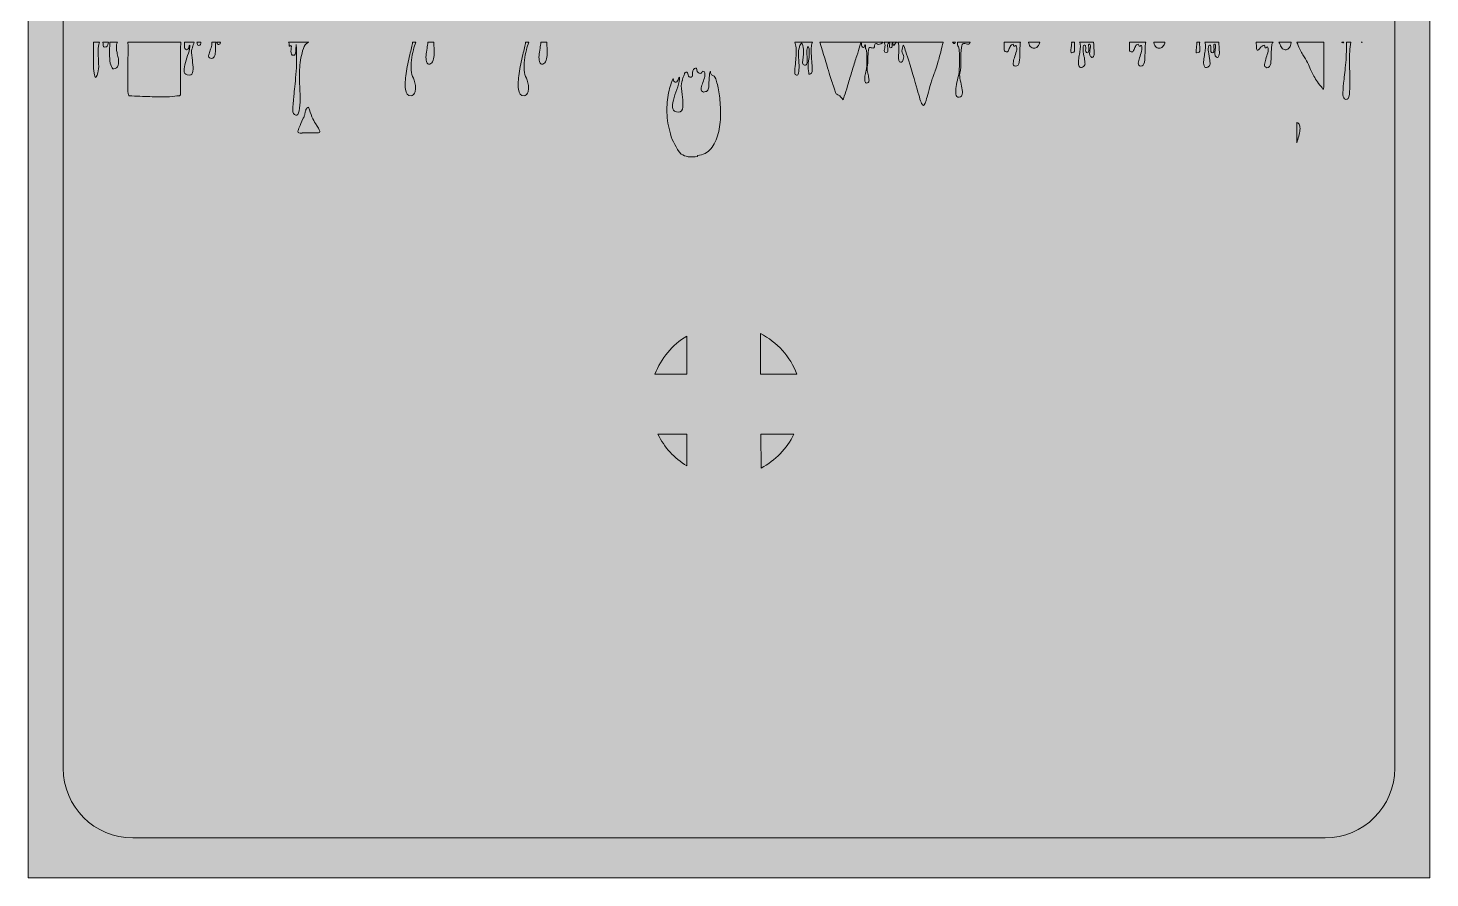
# Model space of a CAD drawing. Extents: x 881 to 2120, y -2385 to -615.
# Drawn here: x 881 to 2120, y -2385 to -1634 of the extents above; entities that cross this region are included whole.
import ezdxf

# ---------------------------------------------------------------- set-up
doc = ezdxf.new("R2010")
doc.units = 0
doc.header["$MEASUREMENT"] = 0
doc.layers.add('Layer 1', color=7, linetype='Continuous')

# ---------------------------------------------------------------- blocks, each defined once
blk = doc.blocks.new('block 4')
at = {"layer": 'Layer 1', "true_color": 0x2e3543}
h = blk.add_hatch(color=159, dxfattribs=at)
h.dxf.hatch_style = 2
h.paths.add_polyline_path([(2120.1, -2384.9), (880.8, -2384.9), (880.8, -614.5), (2120.1, -614.5)])
at = {"layer": 'Layer 1', "lineweight": 0}
blk.add_lwpolyline([(2120.1, -2384.9), (880.8, -2384.9), (880.8, -614.5), (2120.1, -614.5), (2120.1, -2384.9)], dxfattribs=at)
blk = doc.blocks.new('block 3')
at = {"layer": 'Layer 1'}
blk.add_blockref('block 4', (0, 0), dxfattribs=at)
blk = doc.blocks.new('block 2')
at = {"layer": 'Layer 1', "lineweight": 0}
for points, knots in [([(2027.4, -649.8), (2027.4, -649.8), (973.5, -649.8), (973.5, -649.8), (939.5, -649.8), (911.9, -677.5), (911.9, -711.4), (911.9, -711.4), (911.9, -2288), (911.9, -2288), (911.9, -2322), (939.5, -2349.6), (973.5, -2349.6), (973.5, -2349.6), (2027.4, -2349.6), (2027.4, -2349.6), (2061.3, -2349.6), (2089, -2322), (2089, -2288), (2089, -2288), (2089, -711.4), (2089, -711.4), (2089, -677.5), (2061.3, -649.8), (2027.4, -649.8)], [0, 0, 0, 0, 1, 1, 1, 2, 2, 2, 3, 3, 3, 4, 4, 4, 5, 5, 5, 6, 6, 6, 7, 7, 7, 8, 8, 8, 8]), ([(938.6, -1646.2), (938.6, -1646.2), (944.1, -1646.2), (944.1, -1646.2), (943.8, -1646.7), (943.5, -1647.3), (943.3, -1648.1), (942.9, -1650.3), (942.8, -1652.8), (942.8, -1655.8), (942.9, -1658.9), (943, -1662), (943.2, -1665.2), (943.4, -1668.5), (943.1, -1671.2), (942.5, -1673.3), (941.5, -1676.7), (940.7, -1678), (940.2, -1677.1), (939.6, -1676.2), (939.2, -1674.4), (938.9, -1671.6), (938.7, -1668.8), (938.6, -1665.9), (938.6, -1662.7), (938.6, -1662.7), (938.6, -1656.2), (938.6, -1656.2), (938.7, -1652.8), (938.8, -1650.3), (938.8, -1648.7), (938.8, -1647.7), (938.7, -1646.8), (938.6, -1646.2)], [0, 0, 0, 0, 1, 1, 1, 2, 2, 2, 3, 3, 3, 4, 4, 4, 5, 5, 5, 6, 6, 6, 7, 7, 7, 8, 8, 8, 9, 9, 9, 10, 10, 10, 11, 11, 11, 11]), ([(946.9, -1646.2), (946.9, -1646.2), (951.8, -1646.2), (951.8, -1646.2), (951.7, -1647), (951.6, -1647.8), (951.4, -1648.5), (951.2, -1649.6), (950.5, -1650.2), (949.6, -1650.3), (948.1, -1650.8), (947.3, -1650.4), (947.2, -1649), (947.2, -1648.1), (947, -1647.2), (946.9, -1646.2)], [0, 0, 0, 0, 1, 1, 1, 2, 2, 2, 3, 3, 3, 4, 4, 4, 5, 5, 5, 5]), ([(959.1, -1652.6), (959.1, -1653.7), (959.3, -1655), (959.7, -1656.5), (960.1, -1657.9), (960.4, -1659.4), (960.7, -1661), (960.9, -1662.5), (961, -1664), (960.8, -1665.4), (960.6, -1666.8), (960.1, -1667.9), (959.1, -1668.7), (957.3, -1670.1), (955.9, -1670.2), (955.1, -1668.8), (954.1, -1667.4), (953.6, -1665.4), (953.2, -1662.7), (952.9, -1660), (952.8, -1657), (952.8, -1653.6), (952.9, -1650.8), (953, -1648.4), (953.2, -1646.2), (953.2, -1646.2), (959.9, -1646.2), (959.9, -1646.2), (959.6, -1646.6), (959.5, -1646.9), (959.3, -1647.4), (959, -1648.6), (958.9, -1650.3), (959.1, -1652.6)], [0, 0, 0, 0, 1, 1, 1, 2, 2, 2, 3, 3, 3, 4, 4, 4, 5, 5, 5, 6, 6, 6, 7, 7, 7, 8, 8, 8, 9, 9, 9, 10, 10, 10, 11, 11, 11, 11]), ([(969.2, -1648.4), (969.2, -1647.5), (969.1, -1646.8), (969.1, -1646.2), (969.1, -1646.2), (1016, -1646.2), (1016, -1646.2), (1015.9, -1647), (1015.8, -1648.1), (1015.7, -1649.6), (1015.6, -1652.9), (1015.5, -1656.6), (1015.5, -1660.7), (1015.5, -1660.7), (1015.5, -1681.4), (1015.5, -1681.4), (1015.5, -1684.8), (1015.5, -1687.3), (1015.6, -1689.1), (1015.7, -1690.8), (1015.7, -1692), (1015.5, -1692.6), (1015.3, -1693.2), (1015, -1693.6), (1014.6, -1693.6), (1014.6, -1693.6), (1012.3, -1693.6), (1012.3, -1693.6), (1010.5, -1694.1), (1007.4, -1694.4), (1002.8, -1694.4), (998.2, -1694.5), (993.5, -1694.5), (988.6, -1694.3), (982.9, -1694.1), (976.8, -1693.9), (970.1, -1693.6), (969.6, -1693.6), (969.3, -1692.4), (969.1, -1689.9), (968.9, -1687.5), (968.9, -1684.5), (968.9, -1680.9), (968.9, -1677.3), (968.9, -1673.4), (969, -1669.2), (969, -1664.9), (969.1, -1661), (969.2, -1657.4), (969.3, -1653.9), (969.3, -1650.8), (969.2, -1648.4)], [0, 0, 0, 0, 1, 1, 1, 2, 2, 2, 3, 3, 3, 4, 4, 4, 5, 5, 5, 6, 6, 6, 7, 7, 7, 8, 8, 8, 9, 9, 9, 10, 10, 10, 11, 11, 11, 12, 12, 12, 13, 13, 13, 14, 14, 14, 15, 15, 15, 16, 16, 16, 17, 17, 17, 17]), ([(1023.8, -1648.9), (1023.5, -1648.9), (1023.2, -1649.5), (1022.8, -1650.8), (1022.5, -1652.1), (1021.9, -1652.8), (1020.9, -1652.8), (1019.7, -1652.3), (1019.1, -1651.4), (1019, -1650.1), (1019, -1648.9), (1019, -1647.6), (1019.1, -1646.2), (1019.1, -1646.2), (1027.7, -1646.2), (1027.7, -1646.2), (1027.4, -1646.9), (1027.1, -1647.6), (1026.9, -1648.4), (1026.6, -1649.2), (1026.4, -1649.9), (1026.3, -1650.6), (1026.1, -1651.1), (1026.1, -1651.3), (1026.2, -1651.2), (1025.4, -1652.7), (1025.2, -1654.8), (1025.5, -1657.7), (1025.9, -1660.6), (1026.2, -1663.5), (1026.5, -1666.2), (1026.8, -1669), (1026.7, -1671.3), (1026.3, -1673.2), (1025.8, -1675.1), (1024.2, -1675.7), (1021.6, -1675), (1019.7, -1674.5), (1018.7, -1673.3), (1018.7, -1671.2), (1018.7, -1669.2), (1019.1, -1666.8), (1019.9, -1664.1), (1020.7, -1661.5), (1021.6, -1658.7), (1022.6, -1656), (1023.6, -1653.2), (1024, -1650.8), (1023.8, -1648.9)], [0, 0, 0, 0, 1, 1, 1, 2, 2, 2, 3, 3, 3, 4, 4, 4, 5, 5, 5, 6, 6, 6, 7, 7, 7, 8, 8, 8, 9, 9, 9, 10, 10, 10, 11, 11, 11, 12, 12, 12, 13, 13, 13, 14, 14, 14, 15, 15, 15, 16, 16, 16, 16]), ([(1030, -1646.2), (1030, -1646.2), (1033.4, -1646.2), (1033.4, -1646.2), (1033.4, -1646.2), (1033.4, -1647.1), (1033.4, -1647.1), (1033.5, -1647.9), (1033.3, -1648.6), (1032.6, -1648.9), (1031.8, -1649.2), (1031.3, -1649.2), (1031, -1648.7), (1030.8, -1648.4), (1030.6, -1647.9), (1030.4, -1647.3), (1030.3, -1646.9), (1030.1, -1646.6), (1030, -1646.2)], [0, 0, 0, 0, 1, 1, 1, 2, 2, 2, 3, 3, 3, 4, 4, 4, 5, 5, 5, 6, 6, 6, 6]), ([(1043.3, -1646.2), (1043.3, -1646.2), (1047, -1646.2), (1047, -1646.2), (1046.7, -1647.1), (1046.5, -1648), (1046.5, -1649.2), (1046.5, -1651.1), (1046.5, -1652.9), (1046.4, -1654.6), (1046.3, -1656.3), (1046, -1657.8), (1045.4, -1659), (1044.8, -1660.2), (1043.7, -1660.7), (1042.1, -1660.4), (1040.8, -1659.9), (1040.2, -1659.1), (1040.4, -1658), (1040.6, -1657), (1040.9, -1655.8), (1041.4, -1654.4), (1041.9, -1653), (1042.4, -1651.5), (1043, -1649.9), (1043.4, -1648.6), (1043.5, -1647.4), (1043.3, -1646.2)], [0, 0, 0, 0, 1, 1, 1, 2, 2, 2, 3, 3, 3, 4, 4, 4, 5, 5, 5, 6, 6, 6, 7, 7, 7, 8, 8, 8, 9, 9, 9, 9]), ([(1047.6, -1646.2), (1047.6, -1646.2), (1050.8, -1646.2), (1050.8, -1646.2), (1050.7, -1646.7), (1050.7, -1647.1), (1050.7, -1647.6), (1049.9, -1648.3), (1049.1, -1648.4), (1048.4, -1647.8), (1047.9, -1647.4), (1047.7, -1646.9), (1047.6, -1646.2)], [0, 0, 0, 0, 1, 1, 1, 2, 2, 2, 3, 3, 3, 4, 4, 4, 4]), ([(1124.9, -1650.1), (1123.9, -1652.4), (1123.1, -1655), (1122.5, -1657.8), (1121.8, -1660.6), (1121.4, -1663.5), (1121.1, -1666.4), (1120.9, -1669.4), (1120.8, -1671.7), (1120.8, -1673.3), (1120.6, -1675.8), (1120.7, -1679.1), (1120.9, -1683.4), (1121.1, -1687.7), (1121.3, -1692), (1121.3, -1696.1), (1121.3, -1700.3), (1121, -1703.8), (1120.5, -1706.8), (1120, -1709.7), (1119, -1711), (1117.4, -1710.7), (1115.6, -1710.2), (1114.7, -1708.6), (1114.8, -1705.8), (1114.9, -1703), (1115.2, -1699.1), (1115.8, -1693.9), (1116.3, -1688.8), (1116.9, -1682.4), (1117.6, -1674.8), (1118.3, -1667.1), (1118.3, -1658.2), (1117.9, -1648.1), (1117.9, -1648.5), (1117.8, -1649.2), (1117.7, -1650.3), (1117.6, -1651.5), (1117.5, -1652.6), (1117.5, -1653.8), (1117.4, -1654.9), (1117.2, -1655.9), (1116.9, -1656.7), (1116.5, -1657.5), (1116, -1657.8), (1115.4, -1657.7), (1114.6, -1657.8), (1114, -1657.5), (1113.7, -1656.8), (1113.4, -1656.1), (1113.2, -1655.2), (1113.2, -1654.2), (1113.2, -1653.3), (1113.3, -1652.3), (1113.4, -1651.3), (1113.6, -1650.3), (1113.6, -1649.6), (1113.4, -1649.1), (1113.1, -1649.3), (1112.8, -1649.4), (1112.6, -1649.5), (1112.4, -1649.6), (1112.1, -1649.6), (1111.7, -1649.6), (1111.7, -1647.7), (1111.4, -1646.7), (1111.1, -1646.2), (1111.1, -1646.2), (1129, -1646.2), (1129, -1646.2), (1127.2, -1646.6), (1125.9, -1647.9), (1124.9, -1650.1)], [0, 0, 0, 0, 1, 1, 1, 2, 2, 2, 3, 3, 3, 4, 4, 4, 5, 5, 5, 6, 6, 6, 7, 7, 7, 8, 8, 8, 9, 9, 9, 10, 10, 10, 11, 11, 11, 12, 12, 12, 13, 13, 13, 14, 14, 14, 15, 15, 15, 16, 16, 16, 17, 17, 17, 18, 18, 18, 19, 19, 19, 20, 20, 20, 21, 21, 21, 22, 22, 22, 23, 23, 23, 24, 24, 24, 24]), ([(1219.6, -1670.9), (1219.8, -1673.6), (1220.4, -1676), (1221.4, -1677.9), (1221.9, -1679.1), (1222.3, -1680.5), (1222.7, -1682.1), (1223.2, -1683.7), (1223.3, -1685.3), (1223.3, -1686.9), (1223.3, -1688.4), (1223.1, -1689.8), (1222.5, -1691.1), (1221.9, -1692.4), (1220.9, -1693.2), (1219.4, -1693.6), (1216.5, -1693.7), (1214.8, -1691.8), (1214.4, -1687.8), (1214, -1683.8), (1214.2, -1679.2), (1215, -1673.8), (1215.8, -1668.4), (1217, -1662.9), (1218.3, -1657.3), (1219.5, -1652.8), (1220.3, -1649.1), (1220.8, -1646.2), (1220.8, -1646.2), (1223.7, -1646.2), (1223.7, -1646.2), (1222.8, -1648.3), (1222, -1650.6), (1221.4, -1652.9), (1220.6, -1655.9), (1220, -1659), (1219.7, -1662.1), (1219.4, -1665.2), (1219.3, -1668.1), (1219.6, -1670.9)], [0, 0, 0, 0, 1, 1, 1, 2, 2, 2, 3, 3, 3, 4, 4, 4, 5, 5, 5, 6, 6, 6, 7, 7, 7, 8, 8, 8, 9, 9, 9, 10, 10, 10, 11, 11, 11, 12, 12, 12, 13, 13, 13, 13]), ([(1232.6, -1658), (1232.8, -1656), (1233.1, -1653.8), (1233.5, -1651.5), (1233.8, -1649.7), (1234.1, -1648), (1234.3, -1646.2), (1234.3, -1646.2), (1239.4, -1646.2), (1239.4, -1646.2), (1239.5, -1647.6), (1239.6, -1649.1), (1239.7, -1650.8), (1239.9, -1653.3), (1239.9, -1655.6), (1239.7, -1657.8), (1239.5, -1660), (1239.1, -1661.9), (1238.4, -1663.4), (1237.6, -1665), (1236.5, -1665.7), (1234.8, -1665.7), (1233.9, -1665.4), (1233.2, -1664.5), (1232.9, -1663.2), (1232.6, -1661.8), (1232.5, -1660.1), (1232.6, -1658)], [0, 0, 0, 0, 1, 1, 1, 2, 2, 2, 3, 3, 3, 4, 4, 4, 5, 5, 5, 6, 6, 6, 7, 7, 7, 8, 8, 8, 9, 9, 9, 9]), ([(1319.5, -1670.9), (1319.7, -1673.6), (1320.3, -1676), (1321.3, -1677.9), (1321.8, -1679.1), (1322.2, -1680.5), (1322.6, -1682.1), (1323.1, -1683.7), (1323.2, -1685.3), (1323.2, -1686.9), (1323.2, -1688.4), (1323, -1689.8), (1322.4, -1691.1), (1321.8, -1692.4), (1320.8, -1693.2), (1319.3, -1693.6), (1316.4, -1693.7), (1314.7, -1691.8), (1314.3, -1687.8), (1313.9, -1683.8), (1314.1, -1679.2), (1314.9, -1673.8), (1315.7, -1668.4), (1316.8, -1662.9), (1318.2, -1657.3), (1319.3, -1652.8), (1320.2, -1649.1), (1320.7, -1646.2), (1320.7, -1646.2), (1323.6, -1646.2), (1323.6, -1646.2), (1322.7, -1648.3), (1321.9, -1650.6), (1321.3, -1652.9), (1320.5, -1655.9), (1319.9, -1659), (1319.6, -1662.1), (1319.2, -1665.2), (1319.2, -1668.1), (1319.5, -1670.9)], [0, 0, 0, 0, 1, 1, 1, 2, 2, 2, 3, 3, 3, 4, 4, 4, 5, 5, 5, 6, 6, 6, 7, 7, 7, 8, 8, 8, 9, 9, 9, 10, 10, 10, 11, 11, 11, 12, 12, 12, 13, 13, 13, 13]), ([(1332.5, -1658), (1332.7, -1656), (1333, -1653.8), (1333.4, -1651.5), (1333.7, -1649.7), (1334, -1648), (1334.2, -1646.2), (1334.2, -1646.2), (1339.3, -1646.2), (1339.3, -1646.2), (1339.4, -1647.6), (1339.5, -1649.1), (1339.6, -1650.8), (1339.8, -1653.3), (1339.8, -1655.6), (1339.6, -1657.8), (1339.5, -1660), (1339, -1661.9), (1338.3, -1663.4), (1337.5, -1665), (1336.4, -1665.7), (1334.7, -1665.7), (1333.8, -1665.4), (1333.1, -1664.5), (1332.8, -1663.2), (1332.5, -1661.8), (1332.4, -1660.1), (1332.5, -1658)], [0, 0, 0, 0, 1, 1, 1, 2, 2, 2, 3, 3, 3, 4, 4, 4, 5, 5, 5, 6, 6, 6, 7, 7, 7, 8, 8, 8, 9, 9, 9, 9]), ([(1559.7, -1651.2), (1559.6, -1649.3), (1559.2, -1647.7), (1558.7, -1646.2), (1558.7, -1646.2), (1574.2, -1646.2), (1574.2, -1646.2), (1573.6, -1648), (1573.3, -1649.6), (1573.1, -1651.2), (1572.9, -1652.9), (1572.9, -1654.7), (1573.1, -1656.6), (1573.3, -1658.5), (1573.4, -1660.6), (1573.6, -1662.9), (1573.8, -1665.3), (1573.9, -1668), (1574.1, -1671.1), (1574.1, -1672.4), (1573.6, -1673.4), (1572.6, -1674.2), (1571.6, -1674.9), (1571.1, -1674.6), (1570.9, -1673.3), (1570.6, -1670.7), (1570.4, -1668.6), (1570.4, -1667.1), (1570.4, -1665.5), (1570.5, -1664.2), (1570.7, -1663.2), (1570.8, -1662.1), (1571, -1661), (1571.2, -1660), (1571.3, -1658.9), (1571.4, -1657.5), (1571.4, -1655.7), (1571.4, -1654.1), (1571.4, -1652.9), (1571.3, -1652.1), (1571.2, -1651.2), (1571, -1650.7), (1570.8, -1650.5), (1570.5, -1650.2), (1570.3, -1650.2), (1570.1, -1650.3), (1569.8, -1650.5), (1569.7, -1650.7), (1569.7, -1650.8), (1569.4, -1652.3), (1569.2, -1654), (1569.3, -1655.8), (1569.4, -1657.7), (1569.5, -1659.5), (1569.6, -1661.1), (1569.6, -1662.7), (1569.6, -1664.1), (1569.3, -1665.1), (1569.1, -1666.2), (1568.4, -1666.6), (1567.3, -1666.4), (1566.1, -1666.3), (1565.5, -1665.6), (1565.5, -1664.5), (1565.5, -1663.4), (1565.7, -1661.9), (1565.9, -1660.1), (1566.1, -1658.3), (1566.3, -1656.3), (1566.4, -1654.1), (1566.5, -1651.9), (1566, -1649.8), (1565, -1647.6), (1564.7, -1647), (1564.4, -1646.9), (1564.1, -1647.3), (1563.7, -1647.7), (1563.4, -1648.4), (1563.1, -1649.2), (1562.8, -1650.1), (1562.5, -1651.2), (1562.2, -1652.3), (1562, -1653.4), (1561.9, -1654.4), (1561.9, -1655.2), (1561.9, -1657.4), (1561.9, -1659), (1562, -1660.4), (1562.1, -1661.7), (1562.2, -1662.9), (1562.2, -1664), (1562.3, -1665.2), (1562.4, -1666.4), (1562.4, -1667.8), (1562.4, -1669.2), (1562.2, -1671.1), (1561.9, -1673.5), (1561.7, -1674.8), (1561.1, -1675.4), (1560.1, -1675.3), (1559, -1675.1), (1558.5, -1674.4), (1558.5, -1673.1), (1558.6, -1670.8), (1558.8, -1668.3), (1559.1, -1665.7), (1559.3, -1663.1), (1559.5, -1660.6), (1559.7, -1658.2), (1559.8, -1655.7), (1559.8, -1653.4), (1559.7, -1651.2)], [0, 0, 0, 0, 1, 1, 1, 2, 2, 2, 3, 3, 3, 4, 4, 4, 5, 5, 5, 6, 6, 6, 7, 7, 7, 8, 8, 8, 9, 9, 9, 10, 10, 10, 11, 11, 11, 12, 12, 12, 13, 13, 13, 14, 14, 14, 15, 15, 15, 16, 16, 16, 17, 17, 17, 18, 18, 18, 19, 19, 19, 20, 20, 20, 21, 21, 21, 22, 22, 22, 23, 23, 23, 24, 24, 24, 25, 25, 25, 26, 26, 26, 27, 27, 27, 28, 28, 28, 29, 29, 29, 30, 30, 30, 31, 31, 31, 32, 32, 32, 33, 33, 33, 34, 34, 34, 35, 35, 35, 36, 36, 36, 37, 37, 37, 37]), ([(1580.7, -1646.2), (1580.7, -1646.2), (1617.2, -1646.2), (1617.2, -1646.2), (1617, -1646.8), (1616.7, -1647.9), (1616.2, -1649.5), (1615.5, -1651.9), (1614.5, -1654.8), (1613.4, -1658.3), (1612.3, -1661.8), (1611, -1665.6), (1609.7, -1669.9), (1608.5, -1674.1), (1607.2, -1678.2), (1606.1, -1682), (1605, -1685.8), (1603.9, -1689.1), (1603, -1691.9), (1602.1, -1694.6), (1601.6, -1696.3), (1601.4, -1697), (1599.6, -1694.9), (1598.4, -1693.6), (1597.7, -1693.2), (1596.9, -1692.8), (1596.4, -1692.5), (1595.9, -1692.2), (1595.5, -1692), (1595.1, -1691.5), (1594.7, -1690.7), (1594.3, -1689.8), (1593.6, -1687.9), (1592.7, -1684.9), (1591.7, -1681.9), (1590.2, -1677.3), (1588.4, -1671.2), (1586.5, -1665.1), (1583.9, -1656.8), (1580.7, -1646.2)], [0, 0, 0, 0, 1, 1, 1, 2, 2, 2, 3, 3, 3, 4, 4, 4, 5, 5, 5, 6, 6, 6, 7, 7, 7, 8, 8, 8, 9, 9, 9, 10, 10, 10, 11, 11, 11, 12, 12, 12, 13, 13, 13, 13]), ([(1622.8, -1672.4), (1623.2, -1674), (1623.6, -1675.5), (1623.9, -1677), (1624.2, -1678.4), (1624.3, -1679.7), (1624.2, -1680.6), (1624, -1681.6), (1623.4, -1682.2), (1622.2, -1682.3), (1621.2, -1682.3), (1620.7, -1681.7), (1620.5, -1680.5), (1620.3, -1679.3), (1620.4, -1677.8), (1620.6, -1676.2), (1620.9, -1674.6), (1621.2, -1672.9), (1621.6, -1671.1), (1622, -1669.3), (1622.2, -1667.9), (1622.2, -1666.9), (1622.2, -1666.1), (1622.2, -1665), (1622.3, -1663.4), (1622.4, -1661.9), (1622.4, -1660.3), (1622.4, -1658.8), (1622.4, -1657.2), (1622.3, -1655.8), (1622.1, -1654.4), (1621.9, -1653), (1621.5, -1652.1), (1621, -1651.8), (1621.3, -1649.7), (1621.3, -1648.6), (1620.9, -1648.6), (1620.4, -1648.6), (1620.3, -1648.9), (1620.3, -1649.4), (1619.8, -1651.2), (1619.2, -1651.5), (1618.4, -1650.5), (1617.8, -1649.5), (1617.4, -1648.1), (1617.4, -1646.2), (1617.4, -1646.2), (1636.6, -1646.2), (1636.6, -1646.2), (1636.1, -1646.9), (1635.1, -1647.5), (1633.4, -1647.9), (1632.8, -1648.2), (1632.2, -1648.2), (1631.6, -1647.8), (1631, -1647.4), (1630.4, -1647.3), (1629.8, -1647.6), (1629.3, -1648), (1629.1, -1648.6), (1629.2, -1649.4), (1629.3, -1650.2), (1629, -1650.7), (1628.6, -1651.1), (1628.1, -1651.4), (1627.5, -1651.5), (1627, -1651.3), (1626.4, -1651.2), (1625.9, -1651), (1625.5, -1650.8), (1625.1, -1650.7), (1624.7, -1650.7), (1624.4, -1651), (1624.1, -1651.2), (1623.8, -1652), (1623.7, -1653.3), (1623.4, -1655.6), (1623.2, -1658), (1623.3, -1660.7), (1623.4, -1663.4), (1623.2, -1665.9), (1622.7, -1668.2), (1622.4, -1669.5), (1622.4, -1670.9), (1622.8, -1672.4)], [0, 0, 0, 0, 1, 1, 1, 2, 2, 2, 3, 3, 3, 4, 4, 4, 5, 5, 5, 6, 6, 6, 7, 7, 7, 8, 8, 8, 9, 9, 9, 10, 10, 10, 11, 11, 11, 12, 12, 12, 13, 13, 13, 14, 14, 14, 15, 15, 15, 16, 16, 16, 17, 17, 17, 18, 18, 18, 19, 19, 19, 20, 20, 20, 21, 21, 21, 22, 22, 22, 23, 23, 23, 24, 24, 24, 25, 25, 25, 26, 26, 26, 27, 27, 27, 28, 28, 28, 28]), ([(1644.6, -1648.5), (1644.6, -1648.9), (1644.7, -1649.3), (1644.7, -1649.6), (1644.7, -1649.9), (1644.6, -1650.3), (1644.4, -1650.6), (1644.3, -1650.9), (1643.9, -1651.1), (1643.2, -1651.1), (1642.2, -1650.9), (1642, -1650.2), (1642.4, -1648.9), (1642.8, -1647.6), (1642.7, -1646.8), (1642.2, -1646.7), (1641.2, -1647), (1640.7, -1647.6), (1640.7, -1648.5), (1640.6, -1649.4), (1640.6, -1650.3), (1640.8, -1651.3), (1640.9, -1652.3), (1641, -1653.2), (1640.9, -1654), (1640.8, -1654.8), (1640.3, -1655.2), (1639.3, -1655.2), (1638.5, -1655.2), (1638, -1655), (1637.8, -1654.4), (1637.7, -1653.8), (1637.7, -1653.1), (1637.8, -1652.4), (1638, -1651.7), (1638.2, -1650.9), (1638.3, -1650.1), (1638.5, -1649.3), (1638.5, -1648.6), (1638.3, -1647.9), (1638.1, -1647.1), (1637.8, -1646.6), (1637.6, -1646.2), (1637.6, -1646.2), (1648.7, -1646.2), (1648.7, -1646.2), (1648.1, -1646.5), (1647.3, -1647.4), (1646.4, -1648.9), (1646.1, -1649.1), (1645.8, -1648.9), (1645.6, -1648.5), (1645.5, -1648.1), (1645.4, -1647.7), (1645.4, -1647.3), (1645.4, -1646.9), (1645.4, -1646.7), (1645.3, -1646.6), (1645.2, -1646.5), (1645, -1646.8), (1644.7, -1647.6), (1644.5, -1647.8), (1644.5, -1648.1), (1644.6, -1648.5)], [0, 0, 0, 0, 1, 1, 1, 2, 2, 2, 3, 3, 3, 4, 4, 4, 5, 5, 5, 6, 6, 6, 7, 7, 7, 8, 8, 8, 9, 9, 9, 10, 10, 10, 11, 11, 11, 12, 12, 12, 13, 13, 13, 14, 14, 14, 15, 15, 15, 16, 16, 16, 17, 17, 17, 18, 18, 18, 19, 19, 19, 20, 20, 20, 21, 21, 21, 21]), ([(1654.1, -1656.5), (1655, -1658.2), (1655.1, -1660), (1654.5, -1661.6), (1654, -1662.9), (1653.4, -1663.7), (1652.9, -1663.9), (1652.3, -1664.1), (1651.8, -1664), (1651.3, -1663.4), (1650.8, -1662.9), (1650.5, -1662), (1650.3, -1661), (1650.1, -1659.9), (1650.1, -1658.8), (1650.3, -1657.7), (1650.5, -1656.9), (1650.6, -1655.6), (1650.6, -1653.8), (1650.7, -1652), (1650.7, -1650.3), (1650.6, -1648.9), (1650.4, -1647.5), (1650, -1646.6), (1649.4, -1646.2), (1649.4, -1646.2), (1689.8, -1646.2), (1689.8, -1646.2), (1689.8, -1646.3), (1689.8, -1646.4), (1689.7, -1646.4), (1689.5, -1647.4), (1689.1, -1648.9), (1688.7, -1650.8), (1687.2, -1656.6), (1686, -1660.9), (1685.1, -1664), (1684.2, -1667.1), (1683.4, -1669.6), (1682.8, -1671.4), (1682.1, -1673.1), (1681.6, -1674.6), (1681.2, -1675.6), (1680.8, -1676.7), (1680.3, -1678), (1679.8, -1679.7), (1677.4, -1687.8), (1675.7, -1693.8), (1674.6, -1697.6), (1673.5, -1701.4), (1672.5, -1702.8), (1671.5, -1701.6), (1670.6, -1700.5), (1669.2, -1696.7), (1667.5, -1690.3), (1665.8, -1683.8), (1663, -1674.4), (1659.1, -1661.8), (1657.8, -1657.9), (1656.9, -1655), (1656.3, -1653.1), (1655.7, -1651.3), (1655.3, -1650), (1655, -1649.4), (1654.8, -1648.7), (1654.6, -1648.6), (1654.5, -1649.1), (1654.3, -1649.6), (1654, -1650.3), (1653.7, -1651.3), (1653.1, -1653), (1653.2, -1654.7), (1654.1, -1656.5)], [0, 0, 0, 0, 1, 1, 1, 2, 2, 2, 3, 3, 3, 4, 4, 4, 5, 5, 5, 6, 6, 6, 7, 7, 7, 8, 8, 8, 9, 9, 9, 10, 10, 10, 11, 11, 11, 12, 12, 12, 13, 13, 13, 14, 14, 14, 15, 15, 15, 16, 16, 16, 17, 17, 17, 18, 18, 18, 19, 19, 19, 20, 20, 20, 21, 21, 21, 22, 22, 22, 23, 23, 23, 24, 24, 24, 24]), ([(1698.1, -1646.2), (1698.1, -1646.2), (1700.7, -1646.2), (1700.7, -1646.2), (1700.3, -1647.2), (1699.8, -1647.6), (1699.1, -1647.3), (1698.7, -1647.1), (1698.4, -1646.7), (1698.1, -1646.2)], [0, 0, 0, 0, 1, 1, 1, 2, 2, 2, 3, 3, 3, 3]), ([(1703.8, -1652.7), (1703.5, -1650.6), (1703, -1649.4), (1702.3, -1648.9), (1702.4, -1647.8), (1702.5, -1646.9), (1702.5, -1646.2), (1702.5, -1646.2), (1713.7, -1646.2), (1713.7, -1646.2), (1713.4, -1647.3), (1713, -1648), (1712.4, -1648), (1711.7, -1648.1), (1710.9, -1648), (1710.1, -1647.6), (1709.3, -1647.3), (1708.5, -1647.2), (1707.7, -1647.3), (1706.9, -1647.4), (1706.3, -1648.6), (1706, -1650.8), (1705.5, -1654.2), (1705.3, -1658.1), (1705.5, -1662.3), (1705.6, -1666.5), (1705.3, -1670.3), (1704.5, -1673.5), (1704.2, -1675.3), (1704.3, -1677.4), (1704.9, -1679.8), (1705.5, -1682.1), (1706, -1684.4), (1706.4, -1686.6), (1706.8, -1688.8), (1706.9, -1690.7), (1706.7, -1692.2), (1706.5, -1693.8), (1705.6, -1694.6), (1703.8, -1694.8), (1702.1, -1694.8), (1701.3, -1693.9), (1701.1, -1692), (1700.9, -1690.1), (1701, -1687.9), (1701.3, -1685.4), (1701.7, -1682.9), (1702.1, -1680.3), (1702.8, -1677.7), (1703.5, -1675.1), (1703.9, -1673.1), (1704, -1671.6), (1704, -1670.4), (1704.1, -1668.8), (1704.1, -1666.4), (1704.2, -1664.2), (1704.3, -1661.8), (1704.3, -1659.4), (1704.3, -1656.9), (1704.1, -1654.7), (1703.8, -1652.7)], [0, 0, 0, 0, 1, 1, 1, 2, 2, 2, 3, 3, 3, 4, 4, 4, 5, 5, 5, 6, 6, 6, 7, 7, 7, 8, 8, 8, 9, 9, 9, 10, 10, 10, 11, 11, 11, 12, 12, 12, 13, 13, 13, 14, 14, 14, 15, 15, 15, 16, 16, 16, 17, 17, 17, 18, 18, 18, 19, 19, 19, 20, 20, 20, 20]), ([(1754.4, -1649.1), (1754, -1649.1), (1753.7, -1649.3), (1753.4, -1649.6), (1752.5, -1649.9), (1752.1, -1649.8), (1752, -1649.2), (1752, -1648.7), (1751.8, -1648.2), (1751.7, -1647.9), (1750.5, -1648.1), (1749.7, -1648.7), (1749.1, -1649.9), (1748.5, -1651), (1748, -1652.2), (1747.5, -1653.5), (1747.2, -1654.5), (1746.5, -1654.9), (1745.4, -1654.7), (1744.4, -1654.6), (1743.8, -1654), (1743.8, -1653), (1743.8, -1653), (1743.8, -1646.2), (1743.8, -1646.2), (1743.8, -1646.2), (1758.2, -1646.2), (1758.2, -1646.2), (1758, -1646.7), (1757.9, -1647.1), (1757.9, -1647.6), (1757.6, -1650.1), (1757.5, -1652.8), (1757.5, -1655.7), (1757.5, -1658.6), (1757.4, -1661.3), (1757, -1663.8), (1756.7, -1666.2), (1755.6, -1667.4), (1753.6, -1667.4), (1752.1, -1666.9), (1751.5, -1666), (1751.7, -1664.6), (1751.8, -1663.3), (1752.2, -1661.7), (1752.8, -1659.9), (1753.3, -1658.1), (1753.9, -1656.2), (1754.5, -1654.2), (1755, -1652.3), (1755, -1650.6), (1754.4, -1649.1)], [0, 0, 0, 0, 1, 1, 1, 2, 2, 2, 3, 3, 3, 4, 4, 4, 5, 5, 5, 6, 6, 6, 7, 7, 7, 8, 8, 8, 9, 9, 9, 10, 10, 10, 11, 11, 11, 12, 12, 12, 13, 13, 13, 14, 14, 14, 15, 15, 15, 16, 16, 16, 17, 17, 17, 17]), ([(1765.3, -1646.2), (1765.3, -1646.2), (1775.2, -1646.2), (1775.2, -1646.2), (1774.9, -1647.4), (1774.6, -1648.5), (1774, -1649.2), (1773.1, -1650.5), (1772.1, -1651.2), (1770.9, -1651.5), (1769.8, -1651.7), (1768.7, -1651.4), (1767.5, -1650.6), (1766.4, -1649.8), (1765.7, -1648.4), (1765.3, -1646.4), (1765.3, -1646.4), (1765.3, -1646.3), (1765.3, -1646.2)], [0, 0, 0, 0, 1, 1, 1, 2, 2, 2, 3, 3, 3, 4, 4, 4, 5, 5, 5, 6, 6, 6, 6]), ([(1806, -1653), (1806.1, -1654.7), (1805.1, -1655.5), (1803.2, -1655.5), (1802.9, -1655.5), (1802.7, -1655.1), (1802.7, -1654.2), (1802.7, -1653.4), (1802.8, -1652.5), (1802.9, -1651.3), (1803.1, -1650.2), (1803.2, -1649), (1803.3, -1647.6), (1803.4, -1647.2), (1803.4, -1646.7), (1803.3, -1646.2), (1803.3, -1646.2), (1805.9, -1646.2), (1805.9, -1646.2), (1805.9, -1646.3), (1805.9, -1646.4), (1805.9, -1646.4), (1805.9, -1649.2), (1805.9, -1651.4), (1806, -1653)], [0, 0, 0, 0, 1, 1, 1, 2, 2, 2, 3, 3, 3, 4, 4, 4, 5, 5, 5, 6, 6, 6, 7, 7, 7, 8, 8, 8, 8]), ([(1810.8, -1647.2), (1810.7, -1646.8), (1810.5, -1646.5), (1810.4, -1646.2), (1810.4, -1646.2), (1822.7, -1646.2), (1822.7, -1646.2), (1822.9, -1648.9), (1823.1, -1651.2), (1823.2, -1653.1), (1823.4, -1655.2), (1823.3, -1656.9), (1823, -1658.2), (1822.8, -1658.5), (1822.5, -1658.9), (1822.1, -1659.3), (1821.7, -1659.7), (1821.4, -1659.8), (1821.3, -1659.6), (1820.3, -1659.1), (1819.7, -1658.5), (1819.4, -1657.5), (1819.2, -1656.6), (1819.2, -1655.7), (1819.3, -1654.6), (1819.5, -1653.6), (1819.6, -1652.5), (1819.8, -1651.5), (1820, -1650.4), (1820, -1649.4), (1819.8, -1648.4), (1819.6, -1648.1), (1819.3, -1647.9), (1818.9, -1648), (1818.5, -1648.1), (1818.3, -1648.3), (1818.3, -1648.6), (1818.3, -1649.3), (1818.4, -1649.9), (1818.5, -1650.3), (1818.5, -1650.8), (1818.6, -1651.4), (1818.6, -1652.1), (1818.6, -1654.3), (1818.2, -1655.5), (1817.3, -1655.6), (1816.5, -1655.7), (1816.1, -1655.3), (1815.9, -1654.5), (1815.7, -1653.7), (1815.7, -1652.9), (1815.8, -1652.1), (1815.8, -1651.2), (1815.8, -1650.4), (1815.7, -1649.6), (1815.7, -1649.3), (1815.4, -1649.1), (1815, -1648.9), (1814.6, -1648.7), (1814.3, -1648.8), (1813.9, -1649.2), (1813.6, -1649.6), (1813.4, -1650.6), (1813.4, -1651.9), (1813.4, -1653.3), (1813.7, -1655.5), (1814.2, -1658.4), (1814.5, -1659.5), (1814.7, -1660.7), (1814.8, -1661.8), (1814.9, -1663), (1815, -1664.2), (1815.2, -1665.5), (1815, -1666.6), (1814.3, -1667.6), (1813, -1668.3), (1811.7, -1669), (1810.6, -1668.7), (1809.8, -1667.2), (1809.3, -1665.6), (1809.2, -1663.9), (1809.4, -1662.1), (1809.7, -1660.3), (1809.9, -1658.5), (1810.3, -1656.7), (1810.6, -1654.9), (1810.8, -1653.2), (1811, -1651.6), (1811.2, -1649.9), (1811.1, -1648.5), (1810.8, -1647.2)], [0, 0, 0, 0, 1, 1, 1, 2, 2, 2, 3, 3, 3, 4, 4, 4, 5, 5, 5, 6, 6, 6, 7, 7, 7, 8, 8, 8, 9, 9, 9, 10, 10, 10, 11, 11, 11, 12, 12, 12, 13, 13, 13, 14, 14, 14, 15, 15, 15, 16, 16, 16, 17, 17, 17, 18, 18, 18, 19, 19, 19, 20, 20, 20, 21, 21, 21, 22, 22, 22, 23, 23, 23, 24, 24, 24, 25, 25, 25, 26, 26, 26, 27, 27, 27, 28, 28, 28, 29, 29, 29, 30, 30, 30, 30]), ([(1865, -1649.1), (1864.7, -1649.1), (1864.3, -1649.3), (1864, -1649.6), (1863.2, -1649.9), (1862.8, -1649.8), (1862.7, -1649.2), (1862.6, -1648.7), (1862.5, -1648.2), (1862.3, -1647.9), (1861.2, -1648.1), (1860.3, -1648.7), (1859.7, -1649.9), (1859.2, -1651), (1858.6, -1652.2), (1858.1, -1653.5), (1857.8, -1654.5), (1857.1, -1654.9), (1856.1, -1654.7), (1855, -1654.6), (1854.5, -1654), (1854.5, -1653), (1854.5, -1653), (1854.5, -1646.2), (1854.5, -1646.2), (1854.5, -1646.2), (1868.8, -1646.2), (1868.8, -1646.2), (1868.7, -1646.7), (1868.6, -1647.1), (1868.5, -1647.6), (1868.3, -1650.1), (1868.2, -1652.8), (1868.2, -1655.7), (1868.2, -1658.6), (1868, -1661.3), (1867.7, -1663.8), (1867.3, -1666.2), (1866.2, -1667.4), (1864.3, -1667.4), (1862.8, -1666.9), (1862.1, -1666), (1862.3, -1664.6), (1862.5, -1663.3), (1862.8, -1661.7), (1863.4, -1659.9), (1864, -1658.1), (1864.5, -1656.2), (1865.1, -1654.2), (1865.7, -1652.3), (1865.6, -1650.6), (1865, -1649.1)], [0, 0, 0, 0, 1, 1, 1, 2, 2, 2, 3, 3, 3, 4, 4, 4, 5, 5, 5, 6, 6, 6, 7, 7, 7, 8, 8, 8, 9, 9, 9, 10, 10, 10, 11, 11, 11, 12, 12, 12, 13, 13, 13, 14, 14, 14, 15, 15, 15, 16, 16, 16, 17, 17, 17, 17]), ([(1875.9, -1646.2), (1875.9, -1646.2), (1885.8, -1646.2), (1885.8, -1646.2), (1885.6, -1647.4), (1885.2, -1648.5), (1884.6, -1649.2), (1883.7, -1650.5), (1882.7, -1651.2), (1881.6, -1651.5), (1880.5, -1651.7), (1879.3, -1651.4), (1878.2, -1650.6), (1877, -1649.8), (1876.3, -1648.4), (1876, -1646.4), (1876, -1646.4), (1875.9, -1646.3), (1875.9, -1646.2)], [0, 0, 0, 0, 1, 1, 1, 2, 2, 2, 3, 3, 3, 4, 4, 4, 5, 5, 5, 6, 6, 6, 6]), ([(1916.7, -1653), (1916.7, -1654.7), (1915.8, -1655.5), (1913.8, -1655.5), (1913.5, -1655.5), (1913.3, -1655.1), (1913.3, -1654.2), (1913.3, -1653.4), (1913.4, -1652.5), (1913.6, -1651.3), (1913.7, -1650.2), (1913.9, -1649), (1914, -1647.6), (1914, -1647.2), (1914, -1646.7), (1914, -1646.2), (1914, -1646.2), (1916.6, -1646.2), (1916.6, -1646.2), (1916.6, -1646.3), (1916.5, -1646.4), (1916.5, -1646.4), (1916.5, -1649.2), (1916.6, -1651.4), (1916.7, -1653)], [0, 0, 0, 0, 1, 1, 1, 2, 2, 2, 3, 3, 3, 4, 4, 4, 5, 5, 5, 6, 6, 6, 7, 7, 7, 8, 8, 8, 8]), ([(1921.4, -1647.2), (1921.3, -1646.8), (1921.2, -1646.5), (1921.1, -1646.2), (1921.1, -1646.2), (1933.4, -1646.2), (1933.4, -1646.2), (1933.5, -1648.9), (1933.7, -1651.2), (1933.9, -1653.1), (1934, -1655.2), (1934, -1656.9), (1933.6, -1658.2), (1933.5, -1658.5), (1933.2, -1658.9), (1932.8, -1659.3), (1932.4, -1659.7), (1932.1, -1659.8), (1931.9, -1659.6), (1930.9, -1659.1), (1930.3, -1658.5), (1930.1, -1657.5), (1929.8, -1656.6), (1929.8, -1655.7), (1930, -1654.6), (1930.1, -1653.6), (1930.3, -1652.5), (1930.5, -1651.5), (1930.6, -1650.4), (1930.6, -1649.4), (1930.5, -1648.4), (1930.3, -1648.1), (1930, -1647.9), (1929.6, -1648), (1929.2, -1648.1), (1929, -1648.3), (1929, -1648.6), (1929, -1649.3), (1929, -1649.9), (1929.1, -1650.3), (1929.2, -1650.8), (1929.2, -1651.4), (1929.2, -1652.1), (1929.2, -1654.3), (1928.8, -1655.5), (1928, -1655.6), (1927.2, -1655.7), (1926.7, -1655.3), (1926.5, -1654.5), (1926.4, -1653.7), (1926.3, -1652.9), (1926.4, -1652.1), (1926.5, -1651.2), (1926.5, -1650.4), (1926.3, -1649.6), (1926.3, -1649.3), (1926.1, -1649.1), (1925.7, -1648.9), (1925.3, -1648.7), (1924.9, -1648.8), (1924.6, -1649.2), (1924.2, -1649.6), (1924.1, -1650.6), (1924.1, -1651.9), (1924.1, -1653.3), (1924.3, -1655.5), (1924.8, -1658.4), (1925.1, -1659.5), (1925.3, -1660.7), (1925.4, -1661.8), (1925.5, -1663), (1925.6, -1664.2), (1925.8, -1665.5), (1925.6, -1666.6), (1924.9, -1667.6), (1923.6, -1668.3), (1922.3, -1669), (1921.2, -1668.7), (1920.4, -1667.2), (1919.9, -1665.6), (1919.8, -1663.9), (1920.1, -1662.1), (1920.3, -1660.3), (1920.6, -1658.5), (1920.9, -1656.7), (1921.2, -1654.9), (1921.5, -1653.2), (1921.6, -1651.6), (1921.8, -1649.9), (1921.7, -1648.5), (1921.4, -1647.2)], [0, 0, 0, 0, 1, 1, 1, 2, 2, 2, 3, 3, 3, 4, 4, 4, 5, 5, 5, 6, 6, 6, 7, 7, 7, 8, 8, 8, 9, 9, 9, 10, 10, 10, 11, 11, 11, 12, 12, 12, 13, 13, 13, 14, 14, 14, 15, 15, 15, 16, 16, 16, 17, 17, 17, 18, 18, 18, 19, 19, 19, 20, 20, 20, 21, 21, 21, 22, 22, 22, 23, 23, 23, 24, 24, 24, 25, 25, 25, 26, 26, 26, 27, 27, 27, 28, 28, 28, 29, 29, 29, 30, 30, 30, 30]), ([(1976.6, -1650.3), (1976.3, -1650.5), (1975.8, -1650.7), (1975.1, -1651.1), (1974.5, -1651.4), (1974.1, -1651.2), (1974.1, -1650.3), (1974.1, -1649.7), (1974.1, -1649.2), (1973.9, -1648.9), (1972.1, -1649.2), (1971, -1649.8), (1970.5, -1650.6), (1970, -1651.4), (1969.4, -1652.2), (1968.6, -1653), (1968.2, -1653.4), (1967.8, -1653.4), (1967.4, -1653.1), (1967, -1652.9), (1966.8, -1652.6), (1966.8, -1652.1), (1966.7, -1649.5), (1966.6, -1647.6), (1966.5, -1646.7), (1966.5, -1646.5), (1966.4, -1646.4), (1966.4, -1646.2), (1966.4, -1646.2), (1981.4, -1646.2), (1981.4, -1646.2), (1980.8, -1646.8), (1980.4, -1647.7), (1980.3, -1648.9), (1979.9, -1651.3), (1979.8, -1654), (1979.8, -1656.9), (1979.8, -1659.9), (1979.6, -1662.5), (1979.3, -1665), (1979, -1667.4), (1977.8, -1668.7), (1975.9, -1668.7), (1974.4, -1668.2), (1973.7, -1667.2), (1973.9, -1665.9), (1974.1, -1664.5), (1974.5, -1662.9), (1975, -1661.1), (1975.6, -1659.3), (1976.1, -1657.4), (1976.7, -1655.5), (1977.3, -1653.5), (1977.2, -1651.8), (1976.6, -1650.3)], [0, 0, 0, 0, 1, 1, 1, 2, 2, 2, 3, 3, 3, 4, 4, 4, 5, 5, 5, 6, 6, 6, 7, 7, 7, 8, 8, 8, 9, 9, 9, 10, 10, 10, 11, 11, 11, 12, 12, 12, 13, 13, 13, 14, 14, 14, 15, 15, 15, 16, 16, 16, 17, 17, 17, 18, 18, 18, 18]), ([(1986.6, -1646.2), (1986.6, -1646.2), (1997.4, -1646.2), (1997.4, -1646.2), (1997.4, -1646.3), (1997.3, -1646.4), (1997.3, -1646.4), (1997.2, -1648.4), (1996.7, -1649.9), (1995.8, -1651), (1994.9, -1652), (1993.9, -1652.6), (1992.9, -1652.8), (1991.8, -1653), (1990.8, -1652.7), (1989.8, -1651.9), (1988.8, -1651.2), (1988.1, -1649.9), (1987.6, -1648.1), (1987.4, -1647.3), (1987.1, -1646.7), (1986.6, -1646.2)], [0, 0, 0, 0, 1, 1, 1, 2, 2, 2, 3, 3, 3, 4, 4, 4, 5, 5, 5, 6, 6, 6, 7, 7, 7, 7]), ([(2002.3, -1646.2), (2002.3, -1646.2), (2026.2, -1646.2), (2026.2, -1646.2), (2026.2, -1657), (2026.2, -1665.4), (2026.3, -1671.4), (2026.4, -1677.4), (2026.4, -1681.7), (2026.3, -1684.2), (2026.2, -1686.7), (2026, -1687.9), (2025.7, -1687.8), (2025.4, -1687.7), (2024.9, -1687.1), (2024.2, -1685.7), (2022.3, -1683.7), (2020.8, -1681.7), (2019.7, -1680), (2018.6, -1678.3), (2017.7, -1676.7), (2016.9, -1675.1), (2016.1, -1673.6), (2015.3, -1671.9), (2014.6, -1670.3), (2013.8, -1668.5), (2012.9, -1666.4), (2011.8, -1664), (2010.8, -1662.2), (2009.5, -1660), (2007.7, -1657.3), (2006, -1654.6), (2004.5, -1651.5), (2003.2, -1647.9), (2002.8, -1647.2), (2002.5, -1646.7), (2002.3, -1646.2)], [0, 0, 0, 0, 1, 1, 1, 2, 2, 2, 3, 3, 3, 4, 4, 4, 5, 5, 5, 6, 6, 6, 7, 7, 7, 8, 8, 8, 9, 9, 9, 10, 10, 10, 11, 11, 11, 12, 12, 12, 12]), ([(2043.5, -1646.8), (2043.2, -1646.9), (2042.8, -1646.8), (2042.4, -1646.4), (2042.3, -1646.4), (2042.3, -1646.3), (2042.2, -1646.2), (2042.2, -1646.2), (2044, -1646.2), (2044, -1646.2), (2043.9, -1646.6), (2043.7, -1646.8), (2043.5, -1646.8)], [0, 0, 0, 0, 1, 1, 1, 2, 2, 2, 3, 3, 3, 4, 4, 4, 4]), ([(2049.3, -1680), (2049.3, -1685.2), (2049.2, -1689.3), (2048.9, -1692.5), (2048.6, -1695.6), (2047.5, -1697.1), (2045.7, -1696.7), (2044.1, -1696.4), (2043.3, -1695.1), (2043.2, -1692.6), (2043.1, -1690.2), (2043.3, -1686.7), (2043.8, -1682.3), (2044.3, -1677.9), (2044.8, -1672.7), (2045.5, -1666.4), (2046.1, -1660.6), (2046.4, -1653.8), (2046.4, -1646.2), (2046.4, -1646.2), (2050.2, -1646.2), (2050.2, -1646.2), (2049.3, -1651.7), (2048.9, -1657.3), (2049, -1663), (2049.1, -1669.2), (2049.2, -1674.9), (2049.3, -1680)], [0, 0, 0, 0, 1, 1, 1, 2, 2, 2, 3, 3, 3, 4, 4, 4, 5, 5, 5, 6, 6, 6, 7, 7, 7, 8, 8, 8, 9, 9, 9, 9]), ([(2059.3, -1646.2), (2059.3, -1646.2), (2060.2, -1646.2), (2060.2, -1646.2), (2060.1, -1646.2), (2060.1, -1646.3), (2060, -1646.3), (2059.7, -1646.3), (2059.5, -1646.3), (2059.3, -1646.2)], [0, 0, 0, 0, 1, 1, 1, 2, 2, 2, 3, 3, 3, 3]), ([(1459.3, -1679), (1459.5, -1678.3), (1459.7, -1677.4), (1460.1, -1676.5), (1460.6, -1675.5), (1460.9, -1674.6), (1461.2, -1673.8), (1461.6, -1673), (1461.9, -1672.6), (1462.2, -1672.6), (1462.9, -1672.4), (1463.4, -1672.6), (1463.7, -1673.2), (1464, -1673.8), (1464.3, -1674.4), (1464.4, -1675.1), (1464.6, -1675.9), (1464.8, -1676.4), (1465.1, -1676.8), (1465.5, -1677.3), (1466.1, -1677.3), (1467.1, -1677), (1467.8, -1676.8), (1468.1, -1676.3), (1468.2, -1675.5), (1468.3, -1674.7), (1468.3, -1673.8), (1468.3, -1672.9), (1468.3, -1672), (1468.5, -1671.2), (1469, -1670.4), (1469.3, -1669.6), (1470.3, -1669.2), (1471.7, -1669.2), (1471.9, -1671.4), (1472.6, -1672.9), (1474, -1673.5), (1475.2, -1674.2), (1476.3, -1673.6), (1477.1, -1671.9), (1478.1, -1672.2), (1478.7, -1672.3), (1478.8, -1672.3), (1479.3, -1674.1), (1479.3, -1675.9), (1478.7, -1677.7), (1478.1, -1679.5), (1477.5, -1681.3), (1476.9, -1682.9), (1476.2, -1684.7), (1475.9, -1686.2), (1475.8, -1687.5), (1475.7, -1688.8), (1476.4, -1689.7), (1477.9, -1690.2), (1478.5, -1690), (1479.1, -1689.9), (1479.7, -1689.8), (1480.3, -1689.7), (1480.7, -1689.6), (1481.2, -1689.3), (1481.5, -1689.1), (1481.9, -1688.5), (1482.1, -1687.6), (1482.4, -1686.7), (1482.6, -1685.3), (1482.7, -1683.3), (1482.7, -1681), (1482.8, -1679), (1483, -1677.2), (1483.1, -1675.8), (1483.3, -1674.4), (1483.5, -1673.3), (1483.6, -1672.2), (1483.9, -1671.8), (1484.2, -1672.1), (1484, -1672.9), (1484.2, -1673.7), (1484.7, -1674.5), (1485.2, -1675.3), (1485.8, -1675.8), (1486.7, -1675.8), (1487.5, -1675.8), (1488.4, -1677.4), (1489.4, -1680.9), (1490.5, -1684.3), (1491.4, -1688.5), (1492, -1693.6), (1492.7, -1698.6), (1493, -1704.2), (1493, -1710.2), (1493, -1716.2), (1492.3, -1721.8), (1490.9, -1727), (1489.5, -1732.2), (1487.4, -1736.7), (1484.4, -1740.3), (1481.5, -1744), (1477.5, -1746), (1472.5, -1746.3), (1472.5, -1746.3), (1472.7, -1747.1), (1472.7, -1747.1), (1469.6, -1747.7), (1466.9, -1747.8), (1464.4, -1747.4), (1462, -1747), (1459.9, -1746.2), (1458.1, -1745.1), (1453.7, -1739.7), (1450.5, -1733.8), (1448.7, -1727.3), (1446.8, -1720.8), (1445.8, -1714.4), (1445.6, -1708.2), (1445.4, -1702.1), (1445.9, -1696.3), (1447.1, -1690.9), (1448.2, -1685.5), (1449.5, -1681.4), (1451, -1678.4), (1451.3, -1680.2), (1452, -1681.3), (1452.9, -1681.6), (1454.1, -1681.6), (1454.9, -1680.9), (1455.4, -1679.4), (1455.9, -1677.9), (1456.3, -1677.2), (1456.6, -1677.2), (1456.8, -1679.5), (1456.3, -1682.3), (1455.2, -1685.5), (1454, -1688.8), (1452.9, -1692), (1452, -1695.2), (1451, -1698.3), (1450.5, -1701.1), (1450.5, -1703.5), (1450.5, -1705.8), (1451.6, -1707.3), (1453.9, -1707.7), (1456.8, -1708.6), (1458.6, -1707.8), (1459.2, -1705.5), (1459.7, -1703.3), (1459.9, -1700.5), (1459.5, -1697.2), (1459.2, -1694), (1458.8, -1690.7), (1458.4, -1687.2), (1458, -1683.9), (1458.3, -1681.4), (1459.2, -1679.8), (1459.1, -1679.9), (1459.2, -1679.7), (1459.3, -1679)], [0, 0, 0, 0, 1, 1, 1, 2, 2, 2, 3, 3, 3, 4, 4, 4, 5, 5, 5, 6, 6, 6, 7, 7, 7, 8, 8, 8, 9, 9, 9, 10, 10, 10, 11, 11, 11, 12, 12, 12, 13, 13, 13, 14, 14, 14, 15, 15, 15, 16, 16, 16, 17, 17, 17, 18, 18, 18, 19, 19, 19, 20, 20, 20, 21, 21, 21, 22, 22, 22, 23, 23, 23, 24, 24, 24, 25, 25, 25, 26, 26, 26, 27, 27, 27, 28, 28, 28, 29, 29, 29, 30, 30, 30, 31, 31, 31, 32, 32, 32, 33, 33, 33, 34, 34, 34, 35, 35, 35, 36, 36, 36, 37, 37, 37, 38, 38, 38, 39, 39, 39, 40, 40, 40, 41, 41, 41, 42, 42, 42, 43, 43, 43, 44, 44, 44, 45, 45, 45, 46, 46, 46, 47, 47, 47, 48, 48, 48, 49, 49, 49, 50, 50, 50, 51, 51, 51, 52, 52, 52, 52]), ([(1134.9, -1718.1), (1137.1, -1721.3), (1138.3, -1723.5), (1138.7, -1724.7), (1139.1, -1725.9), (1138.3, -1726.5), (1136.2, -1726.4), (1134, -1726.3), (1129.7, -1726.3), (1123.2, -1726.3), (1123.2, -1726.3), (1123, -1726.6), (1123, -1726.6), (1121.7, -1726.6), (1120.7, -1726.5), (1120.2, -1726.3), (1119.6, -1726.2), (1119.4, -1725.7), (1119.4, -1724.8), (1119.5, -1724), (1119.9, -1722.8), (1120.7, -1721.1), (1121.4, -1719.4), (1122.4, -1716.9), (1123.7, -1713.9), (1124.3, -1713.2), (1124.8, -1712.4), (1125, -1711.4), (1125.3, -1710.4), (1125.5, -1709.5), (1125.7, -1708.5), (1125.8, -1707.5), (1126.1, -1706.6), (1126.5, -1705.7), (1126.9, -1704.8), (1127.7, -1704.1), (1128.8, -1703.6), (1130.8, -1710.1), (1132.8, -1714.9), (1134.9, -1718.1)], [0, 0, 0, 0, 1, 1, 1, 2, 2, 2, 3, 3, 3, 4, 4, 4, 5, 5, 5, 6, 6, 6, 7, 7, 7, 8, 8, 8, 9, 9, 9, 10, 10, 10, 11, 11, 11, 12, 12, 12, 13, 13, 13, 13]), ([(2004.8, -1719.4), (2005.2, -1720.6), (2005.3, -1722), (2005.2, -1723.8), (2005, -1725.4), (2004.7, -1727.3), (2004.1, -1729.3), (2003.5, -1731.4), (2002.9, -1733.3), (2002.3, -1735.1), (2002.3, -1735.1), (2002.3, -1717.3), (2002.3, -1717.3), (2003.6, -1717.4), (2004.4, -1718.1), (2004.8, -1719.4)], [0, 0, 0, 0, 1, 1, 1, 2, 2, 2, 3, 3, 3, 4, 4, 4, 5, 5, 5, 5]), ([(1463.1, -1939.7), (1463.1, -1939.7), (1435, -1939.7), (1435, -1939.7), (1440.4, -1925.6), (1450.3, -1913.7), (1463.1, -1905.9), (1463.1, -1905.9), (1463.1, -1939.7), (1463.1, -1939.7)], [0, 0, 0, 0, 1, 1, 1, 2, 2, 2, 3, 3, 3, 3]), ([(1528.3, -1903.7), (1543, -1911.3), (1554.6, -1924.1), (1560.5, -1939.7), (1560.5, -1939.7), (1528.4, -1939.7), (1528.4, -1939.7), (1528.4, -1939.7), (1528.3, -1903.7), (1528.3, -1903.7)], [0, 0, 0, 0, 1, 1, 1, 2, 2, 2, 3, 3, 3, 3]), ([(1463.1, -2020.6), (1452.2, -2014), (1443.3, -2004.3), (1437.6, -1992.7), (1437.6, -1992.7), (1463.1, -1992.7), (1463.1, -1992.7), (1463.1, -1992.7), (1463.1, -2020.6), (1463.1, -2020.6)], [0, 0, 0, 0, 1, 1, 1, 2, 2, 2, 3, 3, 3, 3]), ([(1528.6, -1992.7), (1528.6, -1992.7), (1557.9, -1992.7), (1557.9, -1992.7), (1551.7, -2005.5), (1541.4, -2016), (1528.8, -2022.6), (1528.8, -2022.6), (1528.6, -1992.7), (1528.6, -1992.7)], [0, 0, 0, 0, 1, 1, 1, 2, 2, 2, 3, 3, 3, 3])]:
    blk.add_open_spline(points, degree=3, knots=knots, dxfattribs=at)
at = {"layer": 'Layer 1'}
blk.add_blockref('block 3', (0, 0), dxfattribs=at)

msp = doc.modelspace()

# ---------------------------------------------------------------- block references
at = {"layer": 'Layer 1'}
msp.add_blockref('block 2', (0, 0), dxfattribs=at)

doc.saveas('drawing.dxf')
